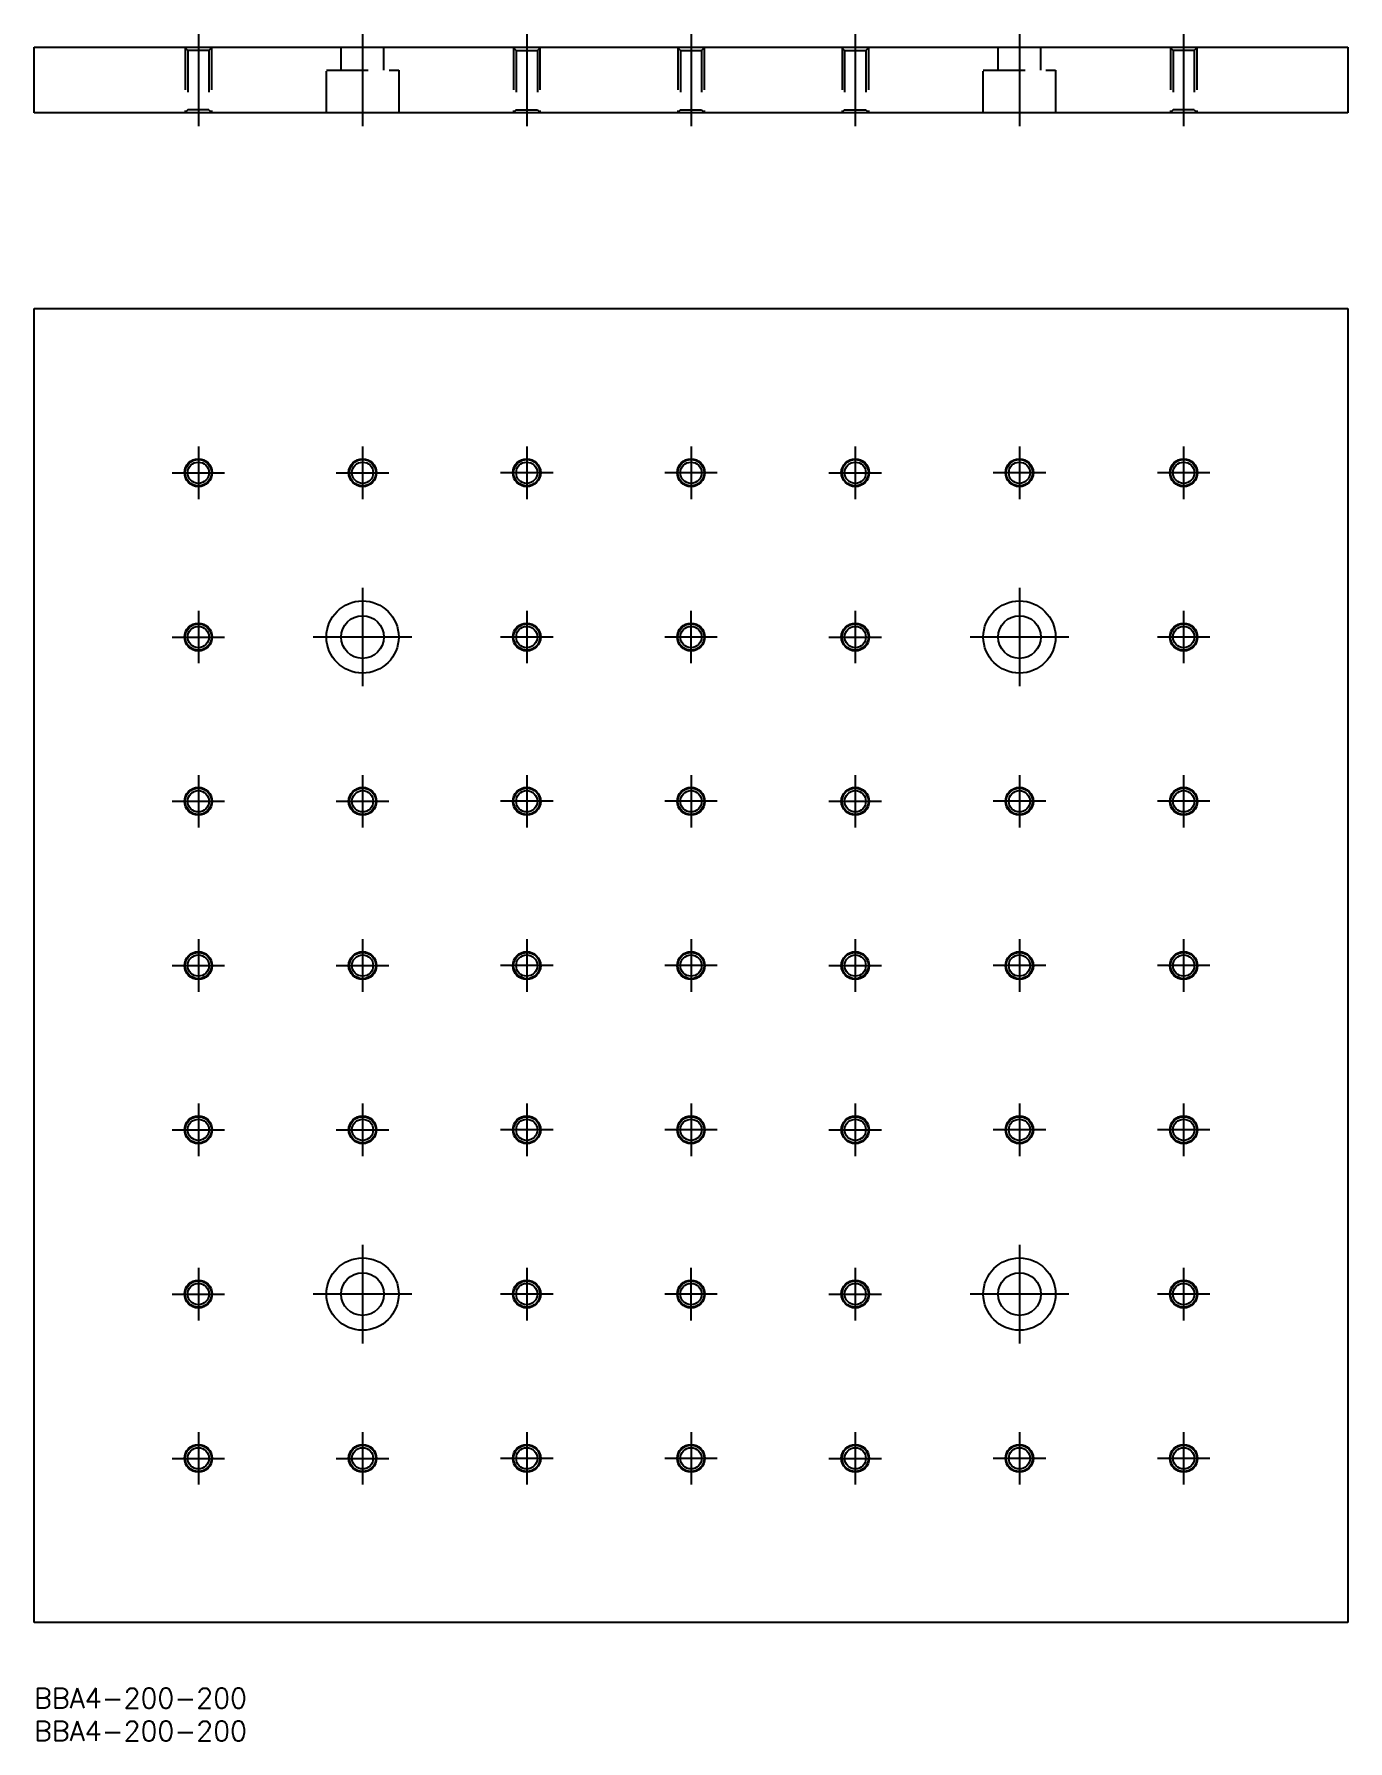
# Model space of a CAD drawing. Extents: x 0 to 200, y -8 to 252.
import ezdxf

# ---------------------------------------------------------------- set-up
doc = ezdxf.new("R2010")
doc.units = 0
doc.header["$LTSCALE"] = 0.5
doc.linetypes.add('CENTER', pattern=[50.8, 31.75, -6.35, 6.35, -6.35])
doc.linetypes.add('DASHED', pattern=[19.05, 12.7, -6.35])
for name, color, linetype in [('MSM_CENTER', 1, 'CENTER'), ('MSM_CONTINUOUS', 7, 'CONTINUOUS'), ('MSM_DASHED', 4, 'DASHED'), ('MSM_NARROW', 5, 'CONTINUOUS'), ('MSM_PART_NUMBER', 7, 'CONTINUOUS')]:
    doc.layers.add(name, color=color, linetype=linetype)
doc.styles.get("Standard").update_dxf_attribs({"font": 'txt.shx', "height": 3, "bigfont": 'bigfont.shx'})

# ---------------------------------------------------------------- blocks, each defined once
blk = doc.blocks.new('*U9')
at = {"layer": 'MSM_PART_NUMBER'}
blk.add_text('BBA4-200-200', height=3, dxfattribs=at).set_placement((0, -3))
blk = doc.blocks.new('*U10')
at = {"layer": 'MSM_PART_NUMBER'}
blk.add_text('BBA4-200-200', height=3, dxfattribs=at).set_placement((0, -8))

msp = doc.modelspace()

# ---------------------------------------------------------------- linework, layer by layer
at = {"layer": 'MSM_CENTER'}
for p, q in [((25, 251.76), (25, 237.76)), ((50, 251.76), (50, 237.76)), ((75, 251.76), (75, 237.76)), ((100, 251.76), (100, 237.76)), ((125, 251.76), (125, 237.76)), ((150, 251.76), (150, 237.76)), ((175, 251.76), (175, 237.76)), ((25, 189), (25, 181)), ((50, 189), (50, 181)), ((75, 189), (75, 181)), ((100, 189), (100, 181)), ((125, 189), (125, 181)), ((150, 189), (150, 181)), ((175, 189), (175, 181)), ((21, 185), (29, 185)), ((46, 185), (54, 185)), ((79, 185), (71, 185)), ((104, 185), (96, 185)), ((121, 185), (129, 185)), ((154, 185), (146, 185)), ((179, 185), (171, 185)), ((50, 167.5), (50, 152.5)), ((150, 167.5), (150, 152.5)), ((25, 164), (25, 156)), ((75, 164), (75, 156)), ((100, 156), (100, 164)), ((125, 164), (125, 156)), ((175, 164), (175, 156)), ((21, 160), (29, 160)), ((57.5, 160), (42.5, 160)), ((79, 160), (71, 160)), ((104, 160), (96, 160)), ((121, 160), (129, 160)), ((157.5, 160), (142.5, 160)), ((179, 160), (171, 160)), ((25, 139), (25, 131)), ((50, 139), (50, 131)), ((75, 139), (75, 131)), ((100, 139), (100, 131)), ((125, 139), (125, 131)), ((150, 139), (150, 131)), ((175, 139), (175, 131)), ((21, 135), (29, 135)), ((46, 135), (54, 135)), ((79, 135), (71, 135)), ((104, 135), (96, 135)), ((121, 135), (129, 135)), ((154, 135), (146, 135)), ((179, 135), (171, 135)), ((25, 114), (25, 106)), ((50, 114), (50, 106)), ((75, 114), (75, 106)), ((100, 114), (100, 106)), ((125, 114), (125, 106)), ((150, 114), (150, 106)), ((175, 114), (175, 106)), ((21, 110), (29, 110)), ((46, 110), (54, 110)), ((79, 110), (71, 110)), ((104, 110), (96, 110)), ((121, 110), (129, 110)), ((154, 110), (146, 110)), ((179, 110), (171, 110)), ((25, 89), (25, 81)), ((50, 89), (50, 81)), ((75, 89), (75, 81)), ((100, 89), (100, 81)), ((125, 89), (125, 81)), ((150, 89), (150, 81)), ((175, 89), (175, 81)), ((21, 85), (29, 85)), ((46, 85), (54, 85)), ((79, 85), (71, 85)), ((104, 85), (96, 85)), ((121, 85), (129, 85)), ((154, 85), (146, 85)), ((179, 85), (171, 85)), ((50, 67.5), (50, 52.5)), ((150, 67.5), (150, 52.5)), ((25, 64), (25, 56)), ((75, 64), (75, 56)), ((100, 56), (100, 64)), ((125, 64), (125, 56)), ((175, 64), (175, 56)), ((21, 60), (29, 60)), ((57.5, 60), (42.5, 60)), ((79, 60), (71, 60)), ((104, 60), (96, 60)), ((121, 60), (129, 60)), ((157.5, 60), (142.5, 60)), ((179, 60), (171, 60)), ((25, 39), (25, 31)), ((50, 39), (50, 31)), ((75, 39), (75, 31)), ((100, 39), (100, 31)), ((125, 39), (125, 31)), ((150, 39), (150, 31)), ((175, 39), (175, 31)), ((21, 35), (29, 35)), ((46, 35), (54, 35)), ((79, 35), (71, 35)), ((104, 35), (96, 35)), ((121, 35), (129, 35)), ((154, 35), (146, 35)), ((179, 35), (171, 35))]:
    msp.add_line(p, q, dxfattribs=at)
at = {"layer": 'MSM_CONTINUOUS'}
for p, q in [((0, 239.76), (0, 249.76)), ((0, 249.76), (200, 249.76)), ((200, 249.76), (200, 239.76)), ((200, 239.76), (0, 239.76)), ((0, 210), (200, 210)), ((0, 10), (0, 210)), ((200, 210), (200, 10)), ((200, 10), (0, 10))]:
    msp.add_line(p, q, dxfattribs=at)
for centre, radius in [((25, 185), 2.12), ((50, 185), 2.12), ((75, 185), 2.12), ((100, 185), 2.12), ((125, 185), 2.12), ((150, 185), 2.12), ((175, 185), 2.12), ((25, 185), 1.62), ((50, 185), 1.62), ((75, 185), 1.62), ((100, 185), 1.62), ((125, 185), 1.62), ((150, 185), 1.62), ((175, 185), 1.62), ((50, 160), 5.5), ((150, 160), 5.5), ((25, 160), 2.12), ((25, 160), 1.62), ((50, 160), 3.25), ((75, 160), 2.12), ((75, 160), 1.62), ((100, 160), 2.12), ((100, 160), 1.62), ((125, 160), 2.12), ((125, 160), 1.62), ((150, 160), 3.25), ((175, 160), 2.12), ((175, 160), 1.62), ((25, 135), 2.12), ((25, 135), 1.62), ((50, 135), 2.12), ((50, 135), 1.62), ((75, 135), 2.12), ((75, 135), 1.62), ((100, 135), 2.12), ((100, 135), 1.62), ((125, 135), 2.12), ((125, 135), 1.62), ((150, 135), 2.12), ((150, 135), 1.62), ((175, 135), 2.12), ((175, 135), 1.62), ((25, 110), 2.12), ((50, 110), 2.12), ((75, 110), 2.12), ((100, 110), 2.12), ((125, 110), 2.12), ((150, 110), 2.12), ((175, 110), 2.12), ((25, 110), 1.62), ((50, 110), 1.62), ((75, 110), 1.62), ((100, 110), 1.62), ((125, 110), 1.62), ((150, 110), 1.62), ((175, 110), 1.62), ((25, 85), 2.12), ((25, 85), 1.62), ((50, 85), 2.12), ((50, 85), 1.62), ((75, 85), 2.12), ((75, 85), 1.62), ((100, 85), 2.12), ((100, 85), 1.62), ((125, 85), 2.12), ((125, 85), 1.62), ((150, 85), 2.12), ((150, 85), 1.62), ((175, 85), 2.12), ((175, 85), 1.62), ((50, 60), 5.5), ((150, 60), 5.5), ((50, 60), 3.25), ((150, 60), 3.25), ((25, 60), 2.12), ((25, 60), 1.62), ((75, 60), 2.12), ((75, 60), 1.62), ((100, 60), 2.12), ((100, 60), 1.62), ((125, 60), 2.12), ((125, 60), 1.62), ((175, 60), 2.12), ((175, 60), 1.62), ((25, 35), 2.12), ((25, 35), 1.62), ((50, 35), 2.12), ((50, 35), 1.62), ((75, 35), 2.12), ((75, 35), 1.62), ((100, 35), 2.12), ((100, 35), 1.62), ((125, 35), 2.12), ((125, 35), 1.62), ((150, 35), 2.12), ((150, 35), 1.62), ((175, 35), 2.12), ((175, 35), 1.62)]:
    msp.add_circle(centre, radius, dxfattribs=at)
at = {"layer": 'MSM_DASHED'}
for p, q in [((23.38, 249.26), (22.88, 249.76)), ((23, 249.64), (23, 239.88)), ((26.62, 249.26), (27.12, 249.76)), ((27, 249.64), (27, 239.88)), ((46.75, 246.26), (46.75, 249.76)), ((53.25, 246.26), (53.25, 249.76)), ((73.38, 249.26), (72.88, 249.76)), ((73, 249.64), (73, 239.88)), ((76.62, 249.26), (77.12, 249.76)), ((77, 249.64), (77, 239.88)), ((98.38, 249.26), (97.88, 249.76)), ((98, 249.64), (98, 239.88)), ((101.62, 249.26), (102.12, 249.76)), ((102, 249.64), (102, 239.88)), ((123.38, 249.26), (122.88, 249.76)), ((123, 249.64), (123, 239.88)), ((126.62, 249.26), (127.12, 249.76)), ((127, 249.64), (127, 239.88)), ((146.75, 246.26), (146.75, 249.76)), ((153.25, 246.26), (153.25, 249.76)), ((173.38, 249.26), (172.88, 249.76)), ((173, 249.64), (173, 239.88)), ((176.62, 249.26), (177.12, 249.76)), ((177, 249.64), (177, 239.88)), ((26.62, 249.26), (23.38, 249.26)), ((23.38, 249.26), (23.38, 240.26)), ((26.62, 249.26), (26.62, 240.26)), ((73.38, 249.26), (76.62, 249.26)), ((73.38, 249.26), (73.38, 240.26)), ((76.62, 249.26), (76.62, 240.26)), ((98.38, 249.26), (101.62, 249.26)), ((98.38, 249.26), (98.38, 240.26)), ((101.62, 249.26), (101.62, 240.26)), ((123.38, 249.26), (126.62, 249.26)), ((123.38, 249.26), (123.38, 240.26)), ((126.62, 249.26), (126.62, 240.26)), ((176.62, 249.26), (173.38, 249.26)), ((173.38, 249.26), (173.38, 240.26)), ((176.62, 249.26), (176.62, 240.26)), ((44.5, 239.76), (44.5, 246.26)), ((44.5, 246.26), (55.5, 246.26)), ((55.5, 246.26), (55.5, 239.76)), ((144.5, 239.76), (144.5, 246.26)), ((144.5, 246.26), (155.5, 246.26)), ((155.5, 246.26), (155.5, 239.76)), ((23.38, 240.26), (22.88, 239.76)), ((26.62, 240.26), (23.38, 240.26)), ((26.62, 240.26), (27.12, 239.76)), ((73.38, 240.26), (72.88, 239.76)), ((73.38, 240.26), (76.62, 240.26)), ((76.62, 240.26), (77.12, 239.76)), ((98.38, 240.26), (97.88, 239.76)), ((98.38, 240.26), (101.62, 240.26)), ((101.62, 240.26), (102.12, 239.76)), ((123.38, 240.26), (122.88, 239.76)), ((123.38, 240.26), (126.62, 240.26)), ((126.62, 240.26), (127.12, 239.76)), ((173.38, 240.26), (172.88, 239.76)), ((176.62, 240.26), (173.38, 240.26)), ((176.62, 240.26), (177.12, 239.76))]:
    msp.add_line(p, q, dxfattribs=at)
at = {"layer": 'MSM_NARROW'}
for centre in [(25, 185), (50, 185), (75, 185), (100, 185), (125, 185), (150, 185), (175, 185), (25, 160), (75, 160), (100, 160), (125, 160), (175, 160), (25, 135), (50, 135), (75, 135), (100, 135), (125, 135), (150, 135), (175, 135), (25, 110), (50, 110), (75, 110), (100, 110), (125, 110), (150, 110), (175, 110), (25, 85), (50, 85), (75, 85), (100, 85), (125, 85), (150, 85), (175, 85), (25, 60), (75, 60), (100, 60), (125, 60), (175, 60), (25, 35), (50, 35), (75, 35), (100, 35), (125, 35), (150, 35), (175, 35)]:
    msp.add_circle(centre, 2, dxfattribs=at)

# ---------------------------------------------------------------- block references
at = {"layer": 'MSM_CONTINUOUS'}
for name in ['*U9', '*U10']:
    msp.add_blockref(name, (0, 0), dxfattribs=at)

doc.saveas('drawing.dxf')
